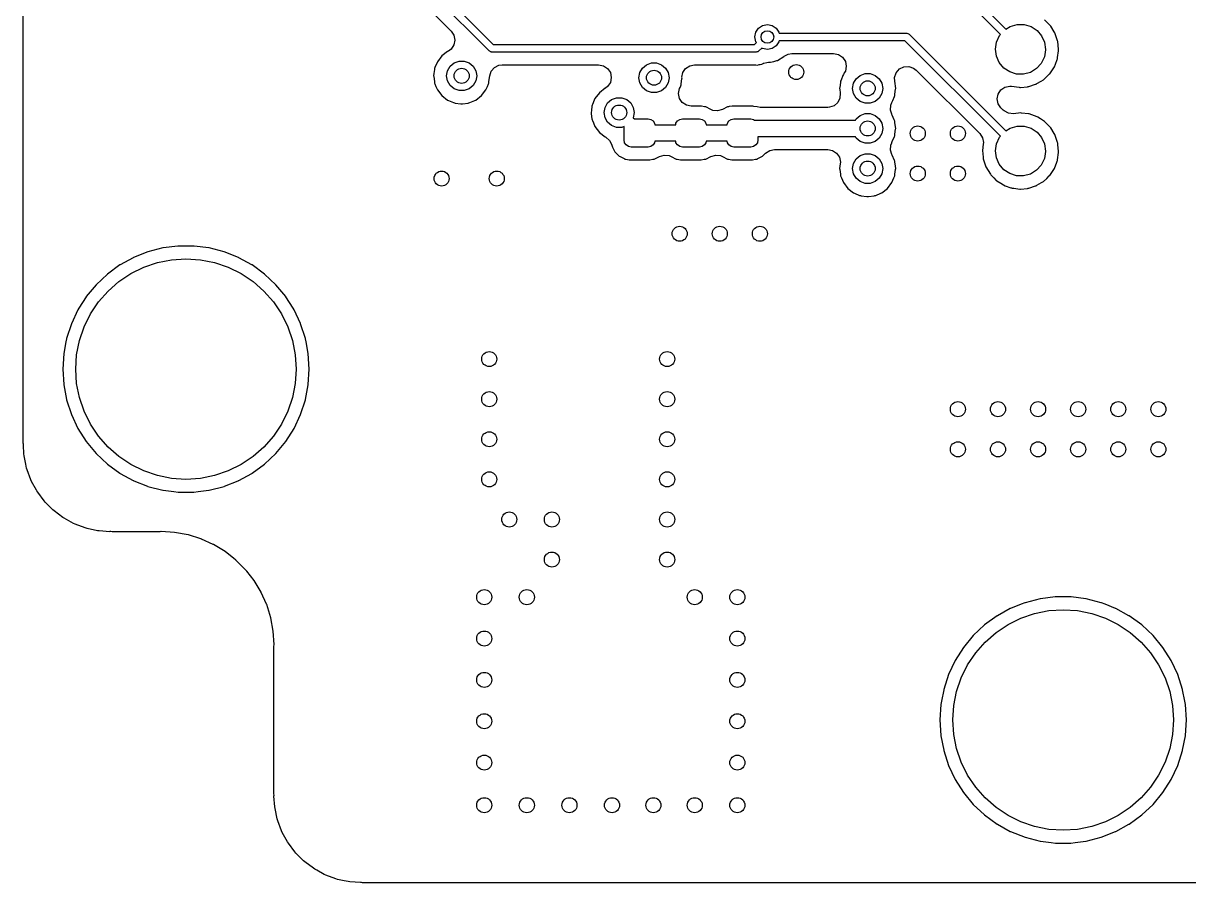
# Model space of a CAD drawing. Extents: x 0.99 to 4.24, y -7.27 to -4.02.
# Drawn here: x 0.994 to 1.91, y -7.273 to -6.599 of the extents above; entities that cross this region are included whole.
import ezdxf

# ---------------------------------------------------------------- set-up
doc = ezdxf.new("R2010")
doc.units = 0
doc.header["$MEASUREMENT"] = 0
doc.layers.add('BLACK', color=7, linetype='CONTINUOUS')

msp = doc.modelspace()

# ---------------------------------------------------------------- linework, layer by layer
at = {"layer": 'BLACK', "linetype": 'CONTINUOUS'}
for p, q in [((0.99427, -6.92717), (0.99427, -6.21457)), ((1.24513, -6.49679), (1.36345, -6.61511)), ((1.23363, -6.50795), (1.33038, -6.6047)), ((1.36008, -6.62023), (1.24, -6.50015)), ((1.76176, -6.60742), (1.74395, -6.58961)), ((1.74732, -6.58449), (1.76603, -6.60321)), ((1.57497, -6.60016), (1.57874, -6.59941)), ((1.57874, -6.59941), (1.58251, -6.60016)), ((1.76952, -6.60101), (1.77489, -6.59947)), ((1.77489, -6.59947), (1.78047, -6.59951)), ((1.78047, -6.59951), (1.78582, -6.60111)), ((1.80099, -6.60041), (1.79629, -6.59568)), ((1.33038, -6.6047), (1.33254, -6.60793)), ((1.33254, -6.60793), (1.33329, -6.61174)), ((1.5689, -6.60925), (1.56965, -6.60549)), ((1.56965, -6.60549), (1.57178, -6.60229)), ((1.57178, -6.60229), (1.57497, -6.60016)), ((1.58251, -6.60016), (1.5857, -6.60229)), ((1.5857, -6.60229), (1.58783, -6.60549)), ((1.58783, -6.60549), (1.58799, -6.60625)), ((1.58799, -6.60625), (1.68799, -6.60625)), ((1.68799, -6.60625), (1.68818, -6.60628)), ((1.68818, -6.60628), (1.68825, -6.60626)), ((1.68825, -6.60626), (1.68837, -6.60632)), ((1.68837, -6.60632), (1.68902, -6.60643)), ((1.68902, -6.60643), (1.68952, -6.60685)), ((1.68952, -6.60685), (1.69011, -6.60713)), ((1.69011, -6.60713), (1.76603, -6.68305)), ((1.75873, -6.61322), (1.76111, -6.60817)), ((1.76111, -6.60817), (1.76176, -6.60742)), ((1.76603, -6.60321), (1.76952, -6.60101)), ((1.78582, -6.60111), (1.7905, -6.60414)), ((1.7905, -6.60414), (1.79414, -6.60837)), ((1.79414, -6.60837), (1.79645, -6.61345)), ((1.80128, -6.60088), (1.80099, -6.60041)), ((1.80398, -6.60519), (1.80128, -6.60088)), ((1.80452, -6.60606), (1.80398, -6.60519)), ((1.80671, -6.61235), (1.80452, -6.60606)), ((1.33254, -6.61555), (1.33038, -6.61878)), ((1.33329, -6.61174), (1.33254, -6.61555)), ((1.36345, -6.61511), (1.56864, -6.61511)), ((1.56864, -6.61511), (1.57008, -6.61367)), ((1.56965, -6.61302), (1.5689, -6.60925)), ((1.57008, -6.61367), (1.56965, -6.61302)), ((1.57432, -6.61791), (1.572, -6.62023)), ((1.57497, -6.61835), (1.57432, -6.61791)), ((1.5857, -6.61621), (1.58251, -6.61835)), ((1.58783, -6.61302), (1.5857, -6.61621)), ((1.58799, -6.61225), (1.58783, -6.61302)), ((1.68675, -6.61225), (1.58799, -6.61225)), ((1.76176, -6.68727), (1.68675, -6.61225)), ((1.75788, -6.61874), (1.75873, -6.61322)), ((1.79645, -6.61345), (1.79724, -6.61898)), ((1.80677, -6.61291), (1.80671, -6.61235)), ((1.80709, -6.61578), (1.80677, -6.61291)), ((1.80677, -6.61291), (1.80677, -6.61291)), ((1.80745, -6.61898), (1.80709, -6.61578)), ((1.32301, -6.62419), (1.31951, -6.62875)), ((1.32757, -6.62069), (1.32301, -6.62419)), ((1.32818, -6.62044), (1.32757, -6.62069)), ((1.32831, -6.62037), (1.32818, -6.62044)), ((1.33038, -6.61878), (1.32831, -6.62037)), ((1.36068, -6.62051), (1.36008, -6.62023)), ((1.36118, -6.62093), (1.36068, -6.62051)), ((1.36182, -6.62104), (1.36118, -6.62093)), ((1.36194, -6.6211), (1.36182, -6.62104)), ((1.36202, -6.62108), (1.36194, -6.6211)), ((1.3622, -6.62111), (1.36202, -6.62108)), ((1.56988, -6.62111), (1.3622, -6.62111)), ((1.5705, -6.62089), (1.56988, -6.62111)), ((1.57115, -6.62083), (1.5705, -6.62089)), ((1.57169, -6.62045), (1.57115, -6.62083)), ((1.57181, -6.62041), (1.57169, -6.62045)), ((1.57185, -6.62034), (1.57181, -6.62041)), ((1.572, -6.62023), (1.57185, -6.62034)), ((1.57874, -6.61909), (1.57497, -6.61835)), ((1.58251, -6.61835), (1.57874, -6.61909)), ((1.58671, -6.62767), (1.59156, -6.62469)), ((1.59156, -6.62469), (1.59179, -6.62444)), ((1.59179, -6.62444), (1.59497, -6.62272)), ((1.59497, -6.62272), (1.59791, -6.62227)), ((1.59791, -6.62227), (1.63074, -6.62227)), ((1.63074, -6.62227), (1.63455, -6.62303)), ((1.63455, -6.62303), (1.63778, -6.62519)), ((1.63778, -6.62519), (1.63994, -6.62842)), ((1.7586, -6.62427), (1.75788, -6.61874)), ((1.76085, -6.62938), (1.7586, -6.62427)), ((1.79631, -6.62496), (1.79388, -6.62998)), ((1.79724, -6.61946), (1.79631, -6.62496)), ((1.79724, -6.61898), (1.79724, -6.61946)), ((1.80495, -6.63054), (1.80631, -6.62693)), ((1.80631, -6.62693), (1.80651, -6.62641)), ((1.80631, -6.62693), (1.80631, -6.62693)), ((1.80651, -6.62641), (1.80667, -6.62531)), ((1.80667, -6.62531), (1.8074, -6.62012)), ((1.8074, -6.62012), (1.80744, -6.61981)), ((1.8074, -6.62012), (1.8074, -6.62012)), ((1.80744, -6.61981), (1.80745, -6.61898)), ((1.31723, -6.63471), (1.3168, -6.63797)), ((1.31731, -6.63406), (1.31723, -6.63471)), ((1.31723, -6.63471), (1.31723, -6.63471)), ((1.31761, -6.63334), (1.31731, -6.63406)), ((1.31926, -6.62936), (1.31761, -6.63334)), ((1.31951, -6.62875), (1.31926, -6.62936)), ((1.32677, -6.63976), (1.32748, -6.63572)), ((1.32748, -6.63572), (1.32953, -6.63217)), ((1.32953, -6.63217), (1.33268, -6.62954)), ((1.33268, -6.62954), (1.33653, -6.62813)), ((1.33653, -6.62813), (1.34063, -6.62813)), ((1.34063, -6.62813), (1.34449, -6.62954)), ((1.34449, -6.62954), (1.34763, -6.63217)), ((1.34763, -6.63217), (1.34968, -6.63572)), ((1.34968, -6.63572), (1.35039, -6.63976)), ((1.3606, -6.63979), (1.36185, -6.63611)), ((1.36185, -6.63611), (1.36441, -6.63319)), ((1.36441, -6.63319), (1.3679, -6.63147)), ((1.3679, -6.63147), (1.37047, -6.63113)), ((1.37047, -6.63113), (1.44617, -6.63113)), ((1.44617, -6.63113), (1.44998, -6.63189)), ((1.44998, -6.63189), (1.45321, -6.63405)), ((1.45321, -6.63405), (1.45537, -6.63728)), ((1.47857, -6.6372), (1.48062, -6.63365)), ((1.48062, -6.63365), (1.48376, -6.63101)), ((1.48376, -6.63101), (1.48761, -6.62961)), ((1.48761, -6.62961), (1.49172, -6.62961)), ((1.49172, -6.62961), (1.49557, -6.63101)), ((1.49557, -6.63101), (1.49871, -6.63365)), ((1.49871, -6.63365), (1.50076, -6.6372)), ((1.51236, -6.63728), (1.51452, -6.63405)), ((1.51452, -6.63405), (1.51775, -6.63189)), ((1.51775, -6.63189), (1.52156, -6.63113)), ((1.52156, -6.63113), (1.56888, -6.63113)), ((1.56888, -6.63113), (1.56975, -6.63117)), ((1.56975, -6.63117), (1.57103, -6.63128)), ((1.57103, -6.63128), (1.57228, -6.63095)), ((1.57228, -6.63095), (1.57313, -6.63076)), ((1.57313, -6.63076), (1.5744, -6.63053)), ((1.5744, -6.63053), (1.57491, -6.63024)), ((1.57491, -6.63024), (1.57547, -6.63009)), ((1.57547, -6.63009), (1.57579, -6.62987)), ((1.57579, -6.62987), (1.57598, -6.6298)), ((1.57598, -6.6298), (1.57603, -6.62995)), ((1.57603, -6.62995), (1.5782, -6.62922)), ((1.5782, -6.62922), (1.57968, -6.62914)), ((1.57968, -6.62914), (1.58051, -6.62915)), ((1.58051, -6.62915), (1.58051, -6.62915)), ((1.58051, -6.62915), (1.58122, -6.62916)), ((1.58122, -6.62916), (1.58385, -6.62845)), ((1.58385, -6.62845), (1.58602, -6.62785)), ((1.58602, -6.62785), (1.58603, -6.62785)), ((1.58603, -6.62785), (1.58671, -6.62767)), ((1.63994, -6.63604), (1.6391, -6.6375)), ((1.63994, -6.62842), (1.6407, -6.63223)), ((1.6407, -6.63223), (1.63994, -6.63604)), ((1.67992, -6.63732), (1.68248, -6.6344)), ((1.68248, -6.6344), (1.68596, -6.63268)), ((1.68596, -6.63268), (1.68984, -6.63243)), ((1.68984, -6.63243), (1.69352, -6.63368)), ((1.69352, -6.63368), (1.69559, -6.63526)), ((1.69559, -6.63526), (1.74546, -6.68513)), ((1.76444, -6.63365), (1.76085, -6.62938)), ((1.76908, -6.63674), (1.76444, -6.63365)), ((1.79013, -6.63412), (1.78538, -6.63704)), ((1.79388, -6.62998), (1.79013, -6.63412)), ((1.80046, -6.63819), (1.80415, -6.63264)), ((1.80415, -6.63264), (1.80495, -6.63054)), ((1.3168, -6.63797), (1.31656, -6.63976)), ((1.31656, -6.63976), (1.31665, -6.64041)), ((1.31665, -6.64041), (1.31716, -6.64432)), ((1.31716, -6.64432), (1.31731, -6.64546)), ((1.31731, -6.64546), (1.31756, -6.64607)), ((1.32748, -6.6438), (1.32677, -6.63976)), ((1.32953, -6.64736), (1.32748, -6.6438)), ((1.34968, -6.6438), (1.34763, -6.64736)), ((1.35039, -6.63976), (1.34968, -6.6438)), ((1.3596, -6.64607), (1.35985, -6.64546)), ((1.35985, -6.64546), (1.36, -6.64432)), ((1.36, -6.64432), (1.3606, -6.63979)), ((1.45537, -6.6449), (1.45321, -6.64813)), ((1.45537, -6.63728), (1.45613, -6.64109)), ((1.45613, -6.64109), (1.45537, -6.6449)), ((1.47785, -6.64124), (1.47857, -6.6372)), ((1.47857, -6.64528), (1.47785, -6.64124)), ((1.48062, -6.64883), (1.47857, -6.64528)), ((1.50076, -6.64528), (1.49871, -6.64883)), ((1.50076, -6.6372), (1.50148, -6.64124)), ((1.50148, -6.64124), (1.50076, -6.64528)), ((1.51105, -6.64607), (1.51158, -6.64201)), ((1.51158, -6.64201), (1.51168, -6.64124)), ((1.51164, -6.64089), (1.51236, -6.63728)), ((1.51168, -6.64124), (1.51164, -6.64089)), ((1.63613, -6.64455), (1.63576, -6.64731)), ((1.63621, -6.64391), (1.63613, -6.64455)), ((1.63613, -6.64455), (1.63613, -6.64455)), ((1.63655, -6.64309), (1.63621, -6.64391)), ((1.63806, -6.63945), (1.63655, -6.64309)), ((1.63841, -6.6386), (1.63806, -6.63945)), ((1.63881, -6.63808), (1.63841, -6.6386)), ((1.63914, -6.63751), (1.63881, -6.63808)), ((1.6391, -6.6375), (1.63914, -6.63751)), ((1.64638, -6.64557), (1.64843, -6.64201)), ((1.64843, -6.64201), (1.65157, -6.63938)), ((1.65157, -6.63938), (1.65543, -6.63797)), ((1.65543, -6.63797), (1.65953, -6.63797)), ((1.65953, -6.63797), (1.66339, -6.63938)), ((1.66339, -6.63938), (1.66653, -6.64201)), ((1.66653, -6.64201), (1.66858, -6.64557)), ((1.67867, -6.641), (1.67992, -6.63732)), ((1.67886, -6.64389), (1.67867, -6.641)), ((1.67875, -6.64391), (1.67886, -6.64389)), ((1.6795, -6.64961), (1.67875, -6.64391)), ((1.77441, -6.63841), (1.76908, -6.63674)), ((1.77999, -6.63851), (1.77441, -6.63841)), ((1.78538, -6.63704), (1.77999, -6.63851)), ((1.79039, -6.64591), (1.79378, -6.64389)), ((1.79378, -6.64389), (1.79563, -6.64279)), ((1.79563, -6.64279), (1.79607, -6.64237)), ((1.79607, -6.64237), (1.80005, -6.63858)), ((1.80005, -6.63858), (1.80046, -6.63819)), ((1.31756, -6.64607), (1.31756, -6.64607)), ((1.31756, -6.64607), (1.3184, -6.64809)), ((1.3184, -6.64809), (1.31951, -6.65077)), ((1.31951, -6.65077), (1.32301, -6.65533)), ((1.33268, -6.64999), (1.32953, -6.64736)), ((1.33653, -6.6514), (1.33268, -6.64999)), ((1.34063, -6.6514), (1.33653, -6.6514)), ((1.34449, -6.64999), (1.34063, -6.6514)), ((1.34763, -6.64736), (1.34449, -6.64999)), ((1.35415, -6.65533), (1.35765, -6.65077)), ((1.35765, -6.65077), (1.35876, -6.64809)), ((1.35876, -6.64809), (1.3596, -6.64607)), ((1.3596, -6.64607), (1.3596, -6.64607)), ((1.44673, -6.65303), (1.44323, -6.65759)), ((1.45129, -6.64953), (1.44673, -6.65303)), ((1.45149, -6.64945), (1.45129, -6.64953)), ((1.45321, -6.64813), (1.45149, -6.64945)), ((1.48376, -6.65147), (1.48062, -6.64883)), ((1.48761, -6.65287), (1.48376, -6.65147)), ((1.49172, -6.65287), (1.48761, -6.65287)), ((1.49557, -6.65147), (1.49172, -6.65287)), ((1.49871, -6.64883), (1.49557, -6.65147)), ((1.50898, -6.65364), (1.50974, -6.64983)), ((1.50974, -6.65745), (1.50898, -6.65364)), ((1.50974, -6.64983), (1.50978, -6.64972)), ((1.50978, -6.64972), (1.5101, -6.64896)), ((1.5101, -6.64896), (1.51068, -6.64754)), ((1.51068, -6.64754), (1.51093, -6.64694)), ((1.51068, -6.64754), (1.51068, -6.64754)), ((1.51093, -6.64694), (1.51105, -6.64607)), ((1.63576, -6.64731), (1.63546, -6.64961)), ((1.63546, -6.64961), (1.63555, -6.65025)), ((1.63555, -6.65025), (1.63595, -6.65332)), ((1.63595, -6.65332), (1.6357, -6.6572)), ((1.64567, -6.64961), (1.64638, -6.64557)), ((1.64638, -6.65365), (1.64567, -6.64961)), ((1.64843, -6.6572), (1.64638, -6.65365)), ((1.66858, -6.65365), (1.66653, -6.6572)), ((1.66858, -6.64557), (1.66929, -6.64961)), ((1.66929, -6.64961), (1.66858, -6.65365)), ((1.67875, -6.65531), (1.67892, -6.65404)), ((1.67892, -6.65404), (1.67941, -6.65025)), ((1.67941, -6.65025), (1.6795, -6.64961)), ((1.75915, -6.65787), (1.7599, -6.65406)), ((1.7599, -6.65406), (1.76206, -6.65082)), ((1.76206, -6.65082), (1.7653, -6.64867)), ((1.7653, -6.64867), (1.76911, -6.64791)), ((1.76911, -6.64791), (1.77042, -6.64799)), ((1.77042, -6.64799), (1.77638, -6.64879)), ((1.77638, -6.64879), (1.77693, -6.64886)), ((1.77693, -6.64886), (1.77749, -6.64881)), ((1.77749, -6.64881), (1.78302, -6.64831)), ((1.77749, -6.64881), (1.77749, -6.64881)), ((1.78302, -6.64831), (1.78357, -6.64826)), ((1.78302, -6.64831), (1.78302, -6.64831)), ((1.78357, -6.64826), (1.7841, -6.64809)), ((1.7841, -6.64809), (1.78938, -6.64637)), ((1.7841, -6.64809), (1.7841, -6.64809)), ((1.78938, -6.64637), (1.78991, -6.6462)), ((1.78938, -6.64637), (1.78938, -6.64637)), ((1.78991, -6.6462), (1.79039, -6.64591)), ((1.79039, -6.64591), (1.79039, -6.64591)), ((1.32301, -6.65533), (1.32757, -6.65883)), ((1.32757, -6.65883), (1.32818, -6.65908)), ((1.32818, -6.65908), (1.33228, -6.66078)), ((1.33228, -6.66078), (1.33228, -6.66078)), ((1.33228, -6.66078), (1.33288, -6.66103)), ((1.33288, -6.66103), (1.33353, -6.66112)), ((1.33353, -6.66112), (1.33353, -6.66112)), ((1.33353, -6.66112), (1.33794, -6.6617)), ((1.33794, -6.6617), (1.33858, -6.66178)), ((1.33858, -6.66178), (1.33923, -6.6617)), ((1.33923, -6.6617), (1.34363, -6.66112)), ((1.34363, -6.66112), (1.34428, -6.66103)), ((1.34363, -6.66112), (1.34363, -6.66112)), ((1.34428, -6.66103), (1.34488, -6.66078)), ((1.34488, -6.66078), (1.34899, -6.65908)), ((1.34488, -6.66078), (1.34488, -6.66078)), ((1.34899, -6.65908), (1.34959, -6.65883)), ((1.34959, -6.65883), (1.35415, -6.65533)), ((1.44095, -6.66355), (1.4405, -6.66696)), ((1.44103, -6.6629), (1.44095, -6.66355)), ((1.44095, -6.66355), (1.44095, -6.66355)), ((1.4413, -6.66226), (1.44103, -6.6629)), ((1.44272, -6.65884), (1.4413, -6.66226)), ((1.44323, -6.65759), (1.44272, -6.65884)), ((1.4512, -6.66456), (1.45326, -6.66101)), ((1.45326, -6.66101), (1.4564, -6.65837)), ((1.4564, -6.65837), (1.46025, -6.65697)), ((1.46025, -6.65697), (1.46435, -6.65697)), ((1.46435, -6.65697), (1.46821, -6.65837)), ((1.46821, -6.65837), (1.47135, -6.66101)), ((1.47135, -6.66101), (1.4734, -6.66456)), ((1.5119, -6.66068), (1.50974, -6.65745)), ((1.51513, -6.66284), (1.5119, -6.66068)), ((1.51894, -6.6636), (1.51513, -6.66284)), ((1.52662, -6.6636), (1.51894, -6.6636)), ((1.527, -6.66366), (1.52662, -6.6636)), ((1.5294, -6.66404), (1.527, -6.66366)), ((1.527, -6.66366), (1.527, -6.66366)), ((1.55114, -6.6636), (1.54873, -6.66398)), ((1.55905, -6.6636), (1.55114, -6.6636)), ((1.56658, -6.6636), (1.55905, -6.6636)), ((1.56697, -6.6636), (1.56658, -6.6636)), ((1.56736, -6.66366), (1.56697, -6.6636)), ((1.56815, -6.66379), (1.56736, -6.66366)), ((1.56736, -6.66366), (1.56736, -6.66366)), ((1.57061, -6.66418), (1.56815, -6.66379)), ((1.63106, -6.66325), (1.62738, -6.6645)), ((1.63398, -6.66069), (1.63106, -6.66325)), ((1.6357, -6.6572), (1.63398, -6.66069)), ((1.65157, -6.65983), (1.64843, -6.6572)), ((1.65543, -6.66124), (1.65157, -6.65983)), ((1.65953, -6.66124), (1.65543, -6.66124)), ((1.66339, -6.65983), (1.65953, -6.66124)), ((1.66653, -6.6572), (1.66339, -6.65983)), ((1.67534, -6.66665), (1.6756, -6.66278)), ((1.6756, -6.66278), (1.67642, -6.66078)), ((1.67642, -6.66078), (1.67655, -6.66062)), ((1.67655, -6.66062), (1.67719, -6.65906)), ((1.67719, -6.65906), (1.6785, -6.65591)), ((1.6785, -6.65591), (1.67875, -6.65531)), ((1.6785, -6.65591), (1.6785, -6.65591)), ((1.7599, -6.66168), (1.75915, -6.65787)), ((1.76206, -6.66491), (1.7599, -6.66168)), ((1.4405, -6.66696), (1.44028, -6.6686)), ((1.44028, -6.6686), (1.44043, -6.66972)), ((1.44043, -6.66972), (1.44094, -6.67355)), ((1.45049, -6.6686), (1.4512, -6.66456)), ((1.4512, -6.67264), (1.45049, -6.6686)), ((1.45326, -6.67619), (1.4512, -6.67264)), ((1.4734, -6.66456), (1.47411, -6.6686)), ((1.47411, -6.6686), (1.4734, -6.67263)), ((1.4734, -6.67263), (1.47439, -6.67362)), ((1.53025, -6.66418), (1.5294, -6.66404)), ((1.53436, -6.66627), (1.53025, -6.66418)), ((1.5358, -6.66687), (1.53436, -6.66627)), ((1.53966, -6.66732), (1.5358, -6.66687)), ((1.5434, -6.66627), (1.53966, -6.66732)), ((1.5475, -6.66418), (1.5434, -6.66627)), ((1.54828, -6.66406), (1.5475, -6.66418)), ((1.54873, -6.66398), (1.54828, -6.66406)), ((1.54828, -6.66406), (1.54828, -6.66406)), ((1.57066, -6.66421), (1.57061, -6.66418)), ((1.57303, -6.66458), (1.57066, -6.66421)), ((1.62607, -6.66458), (1.57303, -6.66458)), ((1.62738, -6.6645), (1.62607, -6.66458)), ((1.64843, -6.67351), (1.65157, -6.67087)), ((1.65157, -6.67087), (1.65543, -6.66947)), ((1.65543, -6.66947), (1.65953, -6.66947)), ((1.65953, -6.66947), (1.66339, -6.67087)), ((1.66339, -6.67087), (1.66653, -6.67351)), ((1.67648, -6.67), (1.67534, -6.66665)), ((1.67655, -6.67009), (1.67648, -6.67)), ((1.6768, -6.6707), (1.67655, -6.67009)), ((1.67829, -6.6743), (1.6768, -6.6707)), ((1.6768, -6.6707), (1.6768, -6.6707)), ((1.76383, -6.66668), (1.76206, -6.66491)), ((1.76461, -6.66738), (1.76383, -6.66668)), ((1.76805, -6.66919), (1.76461, -6.66738)), ((1.77192, -6.66954), (1.76805, -6.66919)), ((1.77777, -6.66893), (1.77192, -6.66954)), ((1.77832, -6.66899), (1.77777, -6.66893)), ((1.78383, -6.66965), (1.77832, -6.66899)), ((1.77832, -6.66899), (1.77832, -6.66899)), ((1.78439, -6.66972), (1.78383, -6.66965)), ((1.78383, -6.66965), (1.78383, -6.66965)), ((1.79066, -6.67195), (1.78439, -6.66972)), ((1.79113, -6.67225), (1.79066, -6.67195)), ((1.79319, -6.67355), (1.79113, -6.67225)), ((1.79113, -6.67225), (1.79113, -6.67225)), ((1.44094, -6.67355), (1.44103, -6.6743)), ((1.44103, -6.6743), (1.44128, -6.6749)), ((1.44128, -6.6749), (1.44128, -6.6749)), ((1.44128, -6.6749), (1.44204, -6.67673)), ((1.44204, -6.67673), (1.44323, -6.67961)), ((1.44323, -6.67961), (1.44673, -6.68417)), ((1.4564, -6.67883), (1.45326, -6.67619)), ((1.46025, -6.68023), (1.4564, -6.67883)), ((1.46435, -6.68023), (1.46025, -6.68023)), ((1.46614, -6.67958), (1.46435, -6.68023)), ((1.46614, -6.69016), (1.46614, -6.67958)), ((1.47439, -6.67362), (1.48504, -6.67362)), ((1.48504, -6.67362), (1.48715, -6.67404)), ((1.48715, -6.67404), (1.48894, -6.67524)), ((1.48894, -6.67524), (1.49013, -6.67702)), ((1.49013, -6.67702), (1.49035, -6.67815)), ((1.49035, -6.67815), (1.50669, -6.67815)), ((1.50669, -6.67815), (1.50692, -6.67702)), ((1.50692, -6.67702), (1.50811, -6.67524)), ((1.50811, -6.67524), (1.5099, -6.67404)), ((1.5099, -6.67404), (1.51201, -6.67362)), ((1.51201, -6.67362), (1.52539, -6.67362)), ((1.52539, -6.67362), (1.5275, -6.67404)), ((1.5275, -6.67404), (1.52929, -6.67524)), ((1.52929, -6.67524), (1.53049, -6.67702)), ((1.53049, -6.67702), (1.53071, -6.67815)), ((1.53071, -6.67815), (1.54705, -6.67815)), ((1.54705, -6.67815), (1.54727, -6.67702)), ((1.54727, -6.67702), (1.54846, -6.67524)), ((1.54846, -6.67524), (1.55025, -6.67404)), ((1.55025, -6.67404), (1.55236, -6.67362)), ((1.55236, -6.67362), (1.56575, -6.67362)), ((1.56575, -6.67362), (1.56786, -6.67404)), ((1.56786, -6.67404), (1.5687, -6.6746)), ((1.5687, -6.6746), (1.6478, -6.6746)), ((1.6478, -6.6746), (1.64843, -6.67351)), ((1.66653, -6.67351), (1.66858, -6.67706)), ((1.66858, -6.67706), (1.66929, -6.6811)), ((1.66929, -6.6811), (1.66858, -6.68514)), ((1.67875, -6.6754), (1.67829, -6.6743)), ((1.67883, -6.67605), (1.67875, -6.6754)), ((1.67892, -6.67673), (1.67883, -6.67605)), ((1.67883, -6.67605), (1.67883, -6.67605)), ((1.6795, -6.6811), (1.67892, -6.67673)), ((1.67893, -6.68546), (1.67941, -6.68175)), ((1.67941, -6.68175), (1.6795, -6.6811)), ((1.76603, -6.68305), (1.76952, -6.68085)), ((1.76952, -6.68085), (1.77489, -6.67932)), ((1.77489, -6.67932), (1.78047, -6.67935)), ((1.78047, -6.67935), (1.78582, -6.68095)), ((1.78582, -6.68095), (1.7905, -6.68398)), ((1.79629, -6.67552), (1.79319, -6.67355)), ((1.80099, -6.68025), (1.79629, -6.67552)), ((1.80128, -6.68072), (1.80099, -6.68025)), ((1.80399, -6.68506), (1.80128, -6.68072)), ((1.44673, -6.68417), (1.45129, -6.68767)), ((1.45129, -6.68767), (1.45185, -6.6879)), ((1.45185, -6.6879), (1.45475, -6.69045)), ((1.45475, -6.69045), (1.45627, -6.69352)), ((1.46656, -6.69227), (1.46614, -6.69016)), ((1.49035, -6.69115), (1.49013, -6.69227)), ((1.50669, -6.69115), (1.49035, -6.69115)), ((1.50692, -6.69227), (1.50669, -6.69115)), ((1.53071, -6.69115), (1.53049, -6.69227)), ((1.54705, -6.69115), (1.53071, -6.69115)), ((1.54727, -6.69227), (1.54705, -6.69115)), ((1.57126, -6.69016), (1.57084, -6.69227)), ((1.6478, -6.6876), (1.57126, -6.6876)), ((1.57126, -6.6876), (1.57126, -6.69016)), ((1.64843, -6.68869), (1.6478, -6.6876)), ((1.65157, -6.69133), (1.64843, -6.68869)), ((1.66653, -6.68869), (1.66339, -6.69133)), ((1.66858, -6.68514), (1.66653, -6.68869)), ((1.67685, -6.69138), (1.6785, -6.6874)), ((1.6785, -6.6874), (1.67875, -6.6868)), ((1.6785, -6.6874), (1.6785, -6.6874)), ((1.67875, -6.6868), (1.67893, -6.68546)), ((1.74546, -6.68513), (1.74762, -6.68836)), ((1.74762, -6.68836), (1.74838, -6.69217)), ((1.75873, -6.69306), (1.76111, -6.68801)), ((1.76111, -6.68801), (1.76176, -6.68727)), ((1.7905, -6.68398), (1.79414, -6.68821)), ((1.79414, -6.68821), (1.79645, -6.69329)), ((1.80452, -6.6859), (1.80399, -6.68506)), ((1.80671, -6.6922), (1.80452, -6.6859)), ((1.45627, -6.69352), (1.45633, -6.6935)), ((1.45633, -6.6935), (1.45658, -6.69424)), ((1.45658, -6.69424), (1.4567, -6.69502)), ((1.4567, -6.69502), (1.45705, -6.69572)), ((1.45705, -6.69572), (1.45705, -6.69572)), ((1.45705, -6.69572), (1.45837, -6.6983)), ((1.45837, -6.6983), (1.45893, -6.6994)), ((1.45893, -6.6994), (1.46241, -6.70288)), ((1.46776, -6.69405), (1.46656, -6.69227)), ((1.46954, -6.69525), (1.46776, -6.69405)), ((1.47165, -6.69567), (1.46954, -6.69525)), ((1.48504, -6.69567), (1.47165, -6.69567)), ((1.48715, -6.69525), (1.48504, -6.69567)), ((1.48894, -6.69405), (1.48715, -6.69525)), ((1.49013, -6.69227), (1.48894, -6.69405)), ((1.50811, -6.69405), (1.50692, -6.69227)), ((1.5099, -6.69525), (1.50811, -6.69405)), ((1.51201, -6.69567), (1.5099, -6.69525)), ((1.52539, -6.69567), (1.51201, -6.69567)), ((1.5275, -6.69525), (1.52539, -6.69567)), ((1.52929, -6.69405), (1.5275, -6.69525)), ((1.53049, -6.69227), (1.52929, -6.69405)), ((1.54846, -6.69405), (1.54727, -6.69227)), ((1.55025, -6.69525), (1.54846, -6.69405)), ((1.55236, -6.69567), (1.55025, -6.69525)), ((1.56575, -6.69567), (1.55236, -6.69567)), ((1.56786, -6.69525), (1.56575, -6.69567)), ((1.56965, -6.69405), (1.56786, -6.69525)), ((1.57084, -6.69227), (1.56965, -6.69405)), ((1.57733, -6.70054), (1.58056, -6.69838)), ((1.58056, -6.69838), (1.58437, -6.69762)), ((1.58437, -6.69762), (1.62607, -6.69762)), ((1.62607, -6.69762), (1.62989, -6.69838)), ((1.62989, -6.69838), (1.63312, -6.70054)), ((1.65543, -6.69273), (1.65157, -6.69133)), ((1.65953, -6.69273), (1.65543, -6.69273)), ((1.66339, -6.69133), (1.65953, -6.69273)), ((1.67534, -6.69815), (1.6756, -6.69427)), ((1.67648, -6.70149), (1.67534, -6.69815)), ((1.6756, -6.69427), (1.67642, -6.69228)), ((1.67642, -6.69228), (1.67655, -6.69211)), ((1.67655, -6.69211), (1.67685, -6.69138)), ((1.7483, -6.69342), (1.74767, -6.6984)), ((1.74767, -6.6984), (1.74792, -6.70098)), ((1.74838, -6.69217), (1.7483, -6.69342)), ((1.75788, -6.69858), (1.75873, -6.69306)), ((1.7586, -6.70411), (1.75788, -6.69858)), ((1.79724, -6.6993), (1.79631, -6.7048)), ((1.79645, -6.69329), (1.79724, -6.69882)), ((1.79724, -6.69882), (1.79724, -6.6993)), ((1.80659, -6.70569), (1.8074, -6.69996)), ((1.80677, -6.69275), (1.80671, -6.6922)), ((1.80692, -6.69407), (1.80677, -6.69275)), ((1.80677, -6.69275), (1.80677, -6.69275)), ((1.80745, -6.69882), (1.80692, -6.69407)), ((1.8074, -6.69996), (1.80744, -6.69965)), ((1.8074, -6.69996), (1.8074, -6.69996)), ((1.80744, -6.69965), (1.80745, -6.69882)), ((1.46241, -6.70288), (1.46311, -6.70324)), ((1.46311, -6.70324), (1.4661, -6.70476)), ((1.4661, -6.70476), (1.4661, -6.70476)), ((1.4661, -6.70476), (1.46679, -6.70511)), ((1.46679, -6.70511), (1.46757, -6.70524)), ((1.46757, -6.70524), (1.47004, -6.70563)), ((1.47004, -6.70563), (1.47004, -6.70563)), ((1.47004, -6.70563), (1.47043, -6.70569)), ((1.47043, -6.70569), (1.47082, -6.70569)), ((1.47082, -6.70569), (1.47835, -6.70569)), ((1.47835, -6.70569), (1.48626, -6.70569)), ((1.48626, -6.70569), (1.48868, -6.70531)), ((1.48868, -6.70531), (1.48912, -6.70524)), ((1.48912, -6.70524), (1.4899, -6.70511)), ((1.48912, -6.70524), (1.48912, -6.70524)), ((1.4899, -6.70511), (1.494, -6.70302)), ((1.494, -6.70302), (1.49774, -6.70197)), ((1.49774, -6.70197), (1.5016, -6.70242)), ((1.5016, -6.70242), (1.50305, -6.70302)), ((1.50305, -6.70302), (1.50715, -6.70511)), ((1.50715, -6.70511), (1.50792, -6.70524)), ((1.50792, -6.70524), (1.5104, -6.70563)), ((1.5104, -6.70563), (1.5104, -6.70563)), ((1.5104, -6.70563), (1.51079, -6.70569)), ((1.51079, -6.70569), (1.51118, -6.70569)), ((1.51118, -6.70569), (1.5187, -6.70569)), ((1.5187, -6.70569), (1.52662, -6.70569)), ((1.52662, -6.70569), (1.52903, -6.70531)), ((1.52903, -6.70531), (1.52948, -6.70524)), ((1.52948, -6.70524), (1.53025, -6.70511)), ((1.52948, -6.70524), (1.52948, -6.70524)), ((1.53025, -6.70511), (1.53436, -6.70302)), ((1.53436, -6.70302), (1.5381, -6.70197)), ((1.5381, -6.70197), (1.54196, -6.70242)), ((1.54196, -6.70242), (1.5434, -6.70302)), ((1.5434, -6.70302), (1.5475, -6.70511)), ((1.5475, -6.70511), (1.54828, -6.70524)), ((1.54828, -6.70524), (1.55075, -6.70563)), ((1.55075, -6.70563), (1.55075, -6.70563)), ((1.55075, -6.70563), (1.55114, -6.70569)), ((1.55114, -6.70569), (1.55153, -6.70569)), ((1.55153, -6.70569), (1.55906, -6.70569)), ((1.55906, -6.70569), (1.56697, -6.70569)), ((1.56697, -6.70569), (1.56938, -6.70531)), ((1.56938, -6.70531), (1.56983, -6.70524)), ((1.56983, -6.70524), (1.57061, -6.70511)), ((1.56983, -6.70524), (1.56983, -6.70524)), ((1.57061, -6.70511), (1.57131, -6.70476)), ((1.57131, -6.70476), (1.57429, -6.70324)), ((1.57131, -6.70476), (1.57131, -6.70476)), ((1.57429, -6.70324), (1.57499, -6.70288)), ((1.57499, -6.70288), (1.57733, -6.70054)), ((1.63312, -6.70054), (1.63528, -6.70377)), ((1.63528, -6.70377), (1.63604, -6.70758)), ((1.63595, -6.70888), (1.63546, -6.7126)), ((1.63604, -6.70758), (1.63595, -6.70888)), ((1.64567, -6.7126), (1.64638, -6.70856)), ((1.64638, -6.70856), (1.64843, -6.70501)), ((1.64843, -6.70501), (1.65157, -6.70237)), ((1.65157, -6.70237), (1.65543, -6.70097)), ((1.65543, -6.70097), (1.65953, -6.70097)), ((1.65953, -6.70097), (1.66339, -6.70237)), ((1.66339, -6.70237), (1.66653, -6.70501)), ((1.66653, -6.70501), (1.66858, -6.70856)), ((1.66858, -6.70856), (1.66929, -6.7126)), ((1.67655, -6.70159), (1.67648, -6.70149)), ((1.6768, -6.70219), (1.67655, -6.70159)), ((1.67849, -6.70628), (1.6768, -6.70219)), ((1.6768, -6.70219), (1.6768, -6.70219)), ((1.67875, -6.7069), (1.67849, -6.70628)), ((1.67883, -6.70755), (1.67875, -6.7069)), ((1.67901, -6.70886), (1.67883, -6.70755)), ((1.67883, -6.70755), (1.67883, -6.70755)), ((1.6795, -6.7126), (1.67901, -6.70886)), ((1.74792, -6.70098), (1.74818, -6.70363)), ((1.74818, -6.70363), (1.74832, -6.70503)), ((1.74832, -6.70503), (1.75042, -6.71136)), ((1.76085, -6.70922), (1.7586, -6.70411)), ((1.76444, -6.71349), (1.76085, -6.70922)), ((1.79631, -6.7048), (1.79388, -6.70983)), ((1.80415, -6.71248), (1.80601, -6.70758)), ((1.80601, -6.70758), (1.80631, -6.70677)), ((1.80631, -6.70677), (1.80651, -6.70625)), ((1.80631, -6.70677), (1.80631, -6.70677)), ((1.80651, -6.70625), (1.80659, -6.70569)), ((1.63546, -6.7126), (1.63555, -6.71325)), ((1.63555, -6.71325), (1.63605, -6.71706)), ((1.63605, -6.71706), (1.63621, -6.7183)), ((1.63621, -6.7183), (1.63646, -6.7189)), ((1.64638, -6.71664), (1.64567, -6.7126)), ((1.64843, -6.72019), (1.64638, -6.71664)), ((1.66858, -6.71664), (1.66653, -6.72019)), ((1.66929, -6.7126), (1.66858, -6.71664)), ((1.6785, -6.7189), (1.67875, -6.7183)), ((1.67875, -6.7183), (1.67891, -6.71706)), ((1.67891, -6.71706), (1.67941, -6.71325)), ((1.67941, -6.71325), (1.6795, -6.7126)), ((1.75042, -6.71136), (1.75388, -6.71706)), ((1.75388, -6.71706), (1.75426, -6.71746)), ((1.75426, -6.71746), (1.7566, -6.71988)), ((1.76908, -6.71659), (1.76444, -6.71349)), ((1.77441, -6.71825), (1.76908, -6.71659)), ((1.77999, -6.71835), (1.77441, -6.71825)), ((1.78538, -6.71688), (1.77999, -6.71835)), ((1.79013, -6.71396), (1.78538, -6.71688)), ((1.79388, -6.70983), (1.79013, -6.71396)), ((1.7981, -6.72028), (1.80005, -6.71842)), ((1.80005, -6.71842), (1.80046, -6.71803)), ((1.80046, -6.71803), (1.80415, -6.71248)), ((1.63646, -6.7189), (1.63646, -6.7189)), ((1.63646, -6.7189), (1.63687, -6.71988)), ((1.63687, -6.71988), (1.63841, -6.72361)), ((1.63841, -6.72361), (1.64191, -6.72817)), ((1.65157, -6.72283), (1.64843, -6.72019)), ((1.65543, -6.72423), (1.65157, -6.72283)), ((1.65953, -6.72423), (1.65543, -6.72423)), ((1.66339, -6.72283), (1.65953, -6.72423)), ((1.66653, -6.72019), (1.66339, -6.72283)), ((1.67305, -6.72817), (1.67655, -6.72361)), ((1.67655, -6.72361), (1.67809, -6.71988)), ((1.67809, -6.71988), (1.6785, -6.7189)), ((1.6785, -6.7189), (1.6785, -6.7189)), ((1.7566, -6.71988), (1.7585, -6.72185)), ((1.7585, -6.72185), (1.75897, -6.72216)), ((1.75897, -6.72216), (1.75897, -6.72216)), ((1.75897, -6.72216), (1.76198, -6.72413)), ((1.76198, -6.72413), (1.76408, -6.7255)), ((1.76408, -6.7255), (1.76554, -6.72604)), ((1.76554, -6.72604), (1.76981, -6.72763)), ((1.76981, -6.72763), (1.76981, -6.72763)), ((1.76981, -6.72763), (1.77033, -6.72782)), ((1.77033, -6.72782), (1.77088, -6.7279)), ((1.7841, -6.72793), (1.78938, -6.72621)), ((1.78938, -6.72621), (1.78991, -6.72604)), ((1.78938, -6.72621), (1.78938, -6.72621)), ((1.78991, -6.72604), (1.79039, -6.72576)), ((1.79039, -6.72576), (1.79399, -6.72361)), ((1.79039, -6.72576), (1.79039, -6.72576)), ((1.79399, -6.72361), (1.79563, -6.72263)), ((1.79563, -6.72263), (1.7981, -6.72028)), ((1.64191, -6.72817), (1.64647, -6.73167)), ((1.64647, -6.73167), (1.64707, -6.73192)), ((1.64707, -6.73192), (1.65118, -6.73362)), ((1.65118, -6.73362), (1.65118, -6.73362)), ((1.65118, -6.73362), (1.65178, -6.73387)), ((1.65178, -6.73387), (1.65243, -6.73395)), ((1.65243, -6.73395), (1.65243, -6.73395)), ((1.65243, -6.73395), (1.65683, -6.73453)), ((1.65683, -6.73453), (1.65748, -6.73462)), ((1.65748, -6.73462), (1.65813, -6.73453)), ((1.65813, -6.73453), (1.66253, -6.73395)), ((1.66253, -6.73395), (1.66318, -6.73387)), ((1.66253, -6.73395), (1.66253, -6.73395)), ((1.66318, -6.73387), (1.66378, -6.73362)), ((1.66378, -6.73362), (1.66789, -6.73192)), ((1.66378, -6.73362), (1.66378, -6.73362)), ((1.66789, -6.73192), (1.66849, -6.73167)), ((1.66849, -6.73167), (1.67305, -6.72817)), ((1.77088, -6.7279), (1.77088, -6.7279)), ((1.77088, -6.7279), (1.77238, -6.7281)), ((1.77238, -6.7281), (1.77693, -6.7287)), ((1.77693, -6.7287), (1.77749, -6.72865)), ((1.77749, -6.72865), (1.78302, -6.72815)), ((1.77749, -6.72865), (1.77749, -6.72865)), ((1.78302, -6.72815), (1.78357, -6.7281)), ((1.78302, -6.72815), (1.78302, -6.72815)), ((1.78357, -6.7281), (1.7841, -6.72793)), ((1.7841, -6.72793), (1.7841, -6.72793)), ((1.11566, -6.77348), (1.10421, -6.77493)), ((1.11597, -6.77344), (1.11566, -6.77348)), ((1.12813, -6.77344), (1.11597, -6.77344)), ((1.12844, -6.77348), (1.12813, -6.77344)), ((1.13988, -6.77493), (1.12844, -6.77348)), ((1.08055, -6.78262), (1.07044, -6.78818)), ((1.08082, -6.78247), (1.08055, -6.78262)), ((1.08055, -6.78262), (1.08055, -6.78262)), ((1.09213, -6.77799), (1.08082, -6.78247)), ((1.1039, -6.77497), (1.09213, -6.77799)), ((1.10421, -6.77493), (1.1039, -6.77497)), ((1.10421, -6.77493), (1.10421, -6.77493)), ((1.14019, -6.77497), (1.13988, -6.77493)), ((1.13988, -6.77493), (1.13988, -6.77493)), ((1.15197, -6.77799), (1.14019, -6.77497)), ((1.16327, -6.78247), (1.15197, -6.77799)), ((1.16355, -6.78262), (1.16327, -6.78247)), ((1.17365, -6.78818), (1.16355, -6.78262)), ((1.16355, -6.78262), (1.16355, -6.78262)), ((1.07017, -6.78833), (1.06033, -6.79547)), ((1.07044, -6.78818), (1.07017, -6.78833)), ((1.07874, -6.79507), (1.0889, -6.79006)), ((1.0889, -6.79006), (1.09963, -6.78642)), ((1.09963, -6.78642), (1.11074, -6.78421)), ((1.11074, -6.78421), (1.12205, -6.78346)), ((1.12205, -6.78346), (1.13335, -6.78421)), ((1.13335, -6.78421), (1.14446, -6.78642)), ((1.14446, -6.78642), (1.15519, -6.79006)), ((1.15519, -6.79006), (1.16535, -6.79507)), ((1.17393, -6.78833), (1.17365, -6.78818)), ((1.18377, -6.79547), (1.17393, -6.78833)), ((1.06033, -6.79547), (1.05146, -6.8038)), ((1.06932, -6.80136), (1.07874, -6.79507)), ((1.16535, -6.79507), (1.17477, -6.80136)), ((1.19263, -6.8038), (1.18377, -6.79547)), ((1.05146, -6.8038), (1.04371, -6.81317)), ((1.05333, -6.81735), (1.0608, -6.80883)), ((1.0608, -6.80883), (1.06932, -6.80136)), ((1.17477, -6.80136), (1.18329, -6.80883)), ((1.18329, -6.80883), (1.19076, -6.81735)), ((1.20038, -6.81317), (1.19263, -6.8038)), ((1.04355, -6.81343), (1.0379, -6.82232)), ((1.04371, -6.81317), (1.04355, -6.81343)), ((1.04704, -6.82677), (1.05333, -6.81735)), ((1.19076, -6.81735), (1.19706, -6.82677)), ((1.20055, -6.81343), (1.20038, -6.81317)), ((1.20619, -6.82232), (1.20055, -6.81343)), ((1.0372, -6.82343), (1.03202, -6.83444)), ((1.0379, -6.82232), (1.0372, -6.82343)), ((1.04203, -6.83693), (1.04704, -6.82677)), ((1.19706, -6.82677), (1.20207, -6.83693)), ((1.2069, -6.82343), (1.20619, -6.82232)), ((1.21198, -6.83423), (1.2069, -6.82343)), ((1.03202, -6.83444), (1.02826, -6.846)), ((1.03838, -6.84766), (1.04203, -6.83693)), ((1.20207, -6.83693), (1.20571, -6.84766)), ((1.21207, -6.83444), (1.21198, -6.83423)), ((1.21583, -6.846), (1.21207, -6.83444)), ((1.02821, -6.84631), (1.02775, -6.8487)), ((1.02826, -6.846), (1.02821, -6.84631)), ((1.02821, -6.84631), (1.02821, -6.84631)), ((1.21589, -6.84631), (1.21583, -6.846)), ((1.21635, -6.8487), (1.21589, -6.84631)), ((1.21589, -6.84631), (1.21589, -6.84631)), ((1.02775, -6.8487), (1.02599, -6.85794)), ((1.03617, -6.85877), (1.03838, -6.84766)), ((1.20571, -6.84766), (1.20792, -6.85877)), ((1.21811, -6.85794), (1.21635, -6.8487)), ((1.02599, -6.85794), (1.02522, -6.87008)), ((1.03543, -6.87008), (1.03617, -6.85877)), ((1.20792, -6.85877), (1.20866, -6.87008)), ((1.21887, -6.87008), (1.21811, -6.85794)), ((1.02522, -6.87008), (1.02599, -6.88221)), ((1.03617, -6.88138), (1.03543, -6.87008)), ((1.20866, -6.87008), (1.20792, -6.88138)), ((1.21811, -6.88221), (1.21887, -6.87008)), ((1.02599, -6.88221), (1.02604, -6.88252)), ((1.02604, -6.88252), (1.02821, -6.89385)), ((1.03838, -6.8925), (1.03617, -6.88138)), ((1.20792, -6.88138), (1.20571, -6.8925)), ((1.21589, -6.89385), (1.21805, -6.88252)), ((1.21805, -6.88252), (1.21811, -6.88221)), ((1.04203, -6.90322), (1.03838, -6.8925)), ((1.20571, -6.8925), (1.20207, -6.90322)), ((1.02821, -6.89385), (1.02821, -6.89385)), ((1.02821, -6.89385), (1.02826, -6.89416)), ((1.02826, -6.89416), (1.03202, -6.90572)), ((1.21207, -6.90572), (1.21583, -6.89416)), ((1.21583, -6.89416), (1.21589, -6.89385)), ((1.21589, -6.89385), (1.21589, -6.89385)), ((1.03202, -6.90572), (1.0372, -6.91672)), ((1.04704, -6.91339), (1.04203, -6.90322)), ((1.20207, -6.90322), (1.19706, -6.91339)), ((1.2069, -6.91672), (1.21207, -6.90572)), ((1.0372, -6.91672), (1.04371, -6.92699)), ((1.05333, -6.92281), (1.04704, -6.91339)), ((1.19706, -6.91339), (1.19076, -6.92281)), ((1.20038, -6.92699), (1.2069, -6.91672)), ((0.99428, -6.92722), (0.99427, -6.92717)), ((0.99428, -6.92817), (0.99428, -6.92722)), ((0.99447, -6.92913), (0.99428, -6.92817)), ((0.99432, -6.92986), (0.99447, -6.92913)), ((1.04371, -6.92699), (1.05146, -6.93636)), ((1.0608, -6.93132), (1.05333, -6.92281)), ((1.19076, -6.92281), (1.18329, -6.93132)), ((1.19263, -6.93636), (1.20038, -6.92699)), ((0.9948, -6.93657), (0.99432, -6.92986)), ((0.99492, -6.9382), (0.9948, -6.93657)), ((0.99512, -6.93961), (0.99492, -6.9382)), ((1.05146, -6.93636), (1.06033, -6.94468)), ((1.06932, -6.93879), (1.0608, -6.93132)), ((1.18329, -6.93132), (1.17477, -6.93879)), ((1.18377, -6.94468), (1.19263, -6.93636)), ((0.99623, -6.94468), (0.99512, -6.93961)), ((0.9969, -6.9478), (0.99623, -6.94468)), ((1.06033, -6.94468), (1.07017, -6.95183)), ((1.07874, -6.94509), (1.06932, -6.93879)), ((1.0889, -6.9501), (1.07874, -6.94509)), ((1.16535, -6.94509), (1.15519, -6.9501)), ((1.17477, -6.93879), (1.16535, -6.94509)), ((1.17393, -6.95183), (1.18377, -6.94468)), ((0.9973, -6.94916), (0.9969, -6.9478)), ((1.00023, -6.95701), (0.9973, -6.94916)), ((1.07017, -6.95183), (1.07044, -6.95198)), ((1.07044, -6.95198), (1.08055, -6.95754)), ((1.09963, -6.95374), (1.0889, -6.9501)), ((1.11074, -6.95595), (1.09963, -6.95374)), ((1.12205, -6.95669), (1.11074, -6.95595)), ((1.13335, -6.95595), (1.12205, -6.95669)), ((1.14446, -6.95374), (1.13335, -6.95595)), ((1.15519, -6.9501), (1.14446, -6.95374)), ((1.16355, -6.95754), (1.17365, -6.95198)), ((1.17365, -6.95198), (1.17393, -6.95183)), ((1.00082, -6.95831), (1.00023, -6.95701)), ((1.0046, -6.96523), (1.00082, -6.95831)), ((1.00484, -6.96566), (1.0046, -6.96523)), ((1.00561, -6.96686), (1.00484, -6.96566)), ((1.08055, -6.95754), (1.08055, -6.95754)), ((1.08055, -6.95754), (1.08082, -6.95769)), ((1.08082, -6.95769), (1.08111, -6.9578)), ((1.08111, -6.9578), (1.08111, -6.9578)), ((1.08111, -6.9578), (1.09184, -6.96205)), ((1.09184, -6.96205), (1.09213, -6.96216)), ((1.09213, -6.96216), (1.1039, -6.96519)), ((1.1039, -6.96519), (1.10421, -6.96523)), ((1.10421, -6.96523), (1.10421, -6.96523)), ((1.10421, -6.96523), (1.1126, -6.96629)), ((1.1315, -6.96629), (1.13988, -6.96523)), ((1.13988, -6.96523), (1.14019, -6.96519)), ((1.13988, -6.96523), (1.13988, -6.96523)), ((1.14019, -6.96519), (1.15197, -6.96216)), ((1.15197, -6.96216), (1.15226, -6.96205)), ((1.15226, -6.96205), (1.16298, -6.9578)), ((1.16298, -6.9578), (1.16327, -6.95769)), ((1.16298, -6.9578), (1.16298, -6.9578)), ((1.16327, -6.95769), (1.16355, -6.95754)), ((1.16355, -6.95754), (1.16355, -6.95754)), ((1.01063, -6.97357), (1.00561, -6.96686)), ((1.01156, -6.97464), (1.01063, -6.97357)), ((1.01749, -6.98057), (1.01156, -6.97464)), ((1.1126, -6.96629), (1.11597, -6.96671)), ((1.11597, -6.96671), (1.12813, -6.96671)), ((1.12813, -6.96671), (1.1315, -6.96629)), ((1.01856, -6.9815), (1.01749, -6.98057)), ((1.02527, -6.98652), (1.01856, -6.9815)), ((1.02646, -6.98729), (1.02527, -6.98652)), ((1.03382, -6.9913), (1.02646, -6.98729)), ((1.03511, -6.99189), (1.03382, -6.9913)), ((1.04296, -6.99482), (1.03511, -6.99189)), ((1.04433, -6.99522), (1.04296, -6.99482)), ((1.05252, -6.997), (1.04433, -6.99522)), ((1.05392, -6.99721), (1.05252, -6.997)), ((1.06227, -6.9978), (1.05392, -6.99721)), ((1.0625, -6.99776), (1.06227, -6.99771)), ((1.06227, -6.99771), (1.06227, -6.9978)), ((1.06299, -6.99766), (1.0625, -6.99776)), ((1.06395, -6.99785), (1.06299, -6.99766)), ((1.06491, -6.99785), (1.06395, -6.99785)), ((1.06496, -6.99785), (1.06491, -6.99785)), ((1.08268, -6.99785), (1.06496, -6.99785)), ((1.10039, -6.99785), (1.08268, -6.99785)), ((1.10044, -6.99785), (1.10039, -6.99785)), ((1.1014, -6.99785), (1.10044, -6.99785)), ((1.10236, -6.99766), (1.1014, -6.99785)), ((1.10261, -6.99771), (1.10236, -6.99766)), ((1.11308, -6.99834), (1.10261, -6.99771)), ((1.12364, -7.00028), (1.11308, -6.99834)), ((1.12393, -7.00037), (1.12364, -7.00028)), ((1.13361, -7.00338), (1.12393, -7.00037)), ((1.13389, -7.00347), (1.13361, -7.00338)), ((1.13361, -7.00338), (1.13361, -7.00338)), ((1.13417, -7.00359), (1.13389, -7.00347)), ((1.14341, -7.00775), (1.13417, -7.00359)), ((1.13417, -7.00359), (1.13417, -7.00359)), ((1.14369, -7.00788), (1.14341, -7.00775)), ((1.14341, -7.00775), (1.14341, -7.00775)), ((1.15288, -7.01343), (1.14369, -7.00788)), ((1.15311, -7.01362), (1.15288, -7.01343)), ((1.15946, -7.01859), (1.15311, -7.01362)), ((1.15311, -7.01362), (1.15311, -7.01362)), ((1.16133, -7.02005), (1.15946, -7.01859)), ((1.16892, -7.02765), (1.16133, -7.02005)), ((1.16911, -7.02788), (1.16892, -7.02765)), ((1.16983, -7.0288), (1.16911, -7.02788)), ((1.16911, -7.02788), (1.16911, -7.02788)), ((1.17554, -7.0361), (1.16983, -7.0288)), ((1.1811, -7.04529), (1.17554, -7.0361)), ((1.18122, -7.04556), (1.1811, -7.04529)), ((1.18538, -7.05481), (1.18122, -7.04556)), ((1.18122, -7.04556), (1.18122, -7.04556)), ((1.18551, -7.05508), (1.18538, -7.05481)), ((1.1887, -7.06533), (1.18551, -7.05508)), ((1.77801, -7.05481), (1.7698, -7.05806)), ((1.78081, -7.0537), (1.77801, -7.05481)), ((1.7811, -7.05358), (1.78081, -7.0537)), ((1.78081, -7.0537), (1.78081, -7.0537)), ((1.79288, -7.05056), (1.7811, -7.05358)), ((1.79319, -7.05052), (1.79288, -7.05056)), ((1.80463, -7.04907), (1.79319, -7.05052)), ((1.79319, -7.05052), (1.79319, -7.05052)), ((1.80494, -7.04904), (1.80463, -7.04907)), ((1.8171, -7.04904), (1.80494, -7.04904)), ((1.81741, -7.04907), (1.8171, -7.04904)), ((1.82886, -7.05052), (1.81741, -7.04907)), ((1.82917, -7.05056), (1.82886, -7.05052)), ((1.82886, -7.05052), (1.82886, -7.05052)), ((1.84094, -7.05358), (1.82917, -7.05056)), ((1.84124, -7.0537), (1.84094, -7.05358)), ((1.84404, -7.05481), (1.84124, -7.0537)), ((1.84124, -7.0537), (1.84124, -7.0537)), ((1.85225, -7.05806), (1.84404, -7.05481)), ((1.19064, -7.0759), (1.1887, -7.06533)), ((1.75914, -7.06392), (1.74931, -7.07106)), ((1.75942, -7.06377), (1.75914, -7.06392)), ((1.76952, -7.05821), (1.75942, -7.06377)), ((1.76772, -7.07066), (1.77788, -7.06565)), ((1.7698, -7.05806), (1.76952, -7.05821)), ((1.76952, -7.05821), (1.76952, -7.05821)), ((1.77788, -7.06565), (1.78861, -7.06201)), ((1.78861, -7.06201), (1.79972, -7.0598)), ((1.79972, -7.0598), (1.81102, -7.05906)), ((1.81102, -7.05906), (1.82233, -7.0598)), ((1.82233, -7.0598), (1.83344, -7.06201)), ((1.83344, -7.06201), (1.84417, -7.06565)), ((1.84417, -7.06565), (1.85433, -7.07066)), ((1.85252, -7.05821), (1.85225, -7.05806)), ((1.86263, -7.06377), (1.85252, -7.05821)), ((1.85252, -7.05821), (1.85252, -7.05821)), ((1.86291, -7.06392), (1.86263, -7.06377)), ((1.87274, -7.07106), (1.86291, -7.06392)), ((1.74931, -7.07106), (1.74044, -7.07939)), ((1.7583, -7.07695), (1.76772, -7.07066)), ((1.85433, -7.07066), (1.86375, -7.07695)), ((1.88161, -7.07939), (1.87274, -7.07106)), ((1.19127, -7.08637), (1.19064, -7.0759)), ((1.74044, -7.07939), (1.73269, -7.08876)), ((1.74231, -7.09294), (1.74978, -7.08442)), ((1.74978, -7.08442), (1.7583, -7.07695)), ((1.86375, -7.07695), (1.87227, -7.08442)), ((1.87227, -7.08442), (1.87974, -7.09294)), ((1.88936, -7.08876), (1.88161, -7.07939)), ((1.19112, -7.08858), (1.19113, -7.08853)), ((1.19112, -7.20276), (1.19112, -7.08858)), ((1.19113, -7.08758), (1.19132, -7.08661)), ((1.19113, -7.08853), (1.19113, -7.08758)), ((1.19132, -7.08661), (1.19127, -7.08637)), ((1.73269, -7.08876), (1.72618, -7.09902)), ((1.73601, -7.10236), (1.74231, -7.09294)), ((1.87974, -7.09294), (1.88603, -7.10236)), ((1.89587, -7.09902), (1.88936, -7.08876)), ((1.72618, -7.09902), (1.721, -7.11003)), ((1.731, -7.11252), (1.73601, -7.10236)), ((1.88603, -7.10236), (1.89104, -7.11252)), ((1.90105, -7.11003), (1.89587, -7.09902)), ((1.721, -7.11003), (1.71724, -7.12159)), ((1.90481, -7.12159), (1.90105, -7.11003)), ((1.72736, -7.12325), (1.731, -7.11252)), ((1.89104, -7.11252), (1.89469, -7.12325)), ((1.71718, -7.1219), (1.71544, -7.131)), ((1.71724, -7.12159), (1.71718, -7.1219)), ((1.71718, -7.1219), (1.71718, -7.1219)), ((1.72515, -7.13436), (1.72736, -7.12325)), ((1.89469, -7.12325), (1.8969, -7.13436)), ((1.90487, -7.1219), (1.90481, -7.12159)), ((1.9066, -7.131), (1.90487, -7.1219)), ((1.90487, -7.1219), (1.90487, -7.1219)), ((1.71496, -7.13353), (1.7142, -7.14567)), ((1.71544, -7.131), (1.71496, -7.13353)), ((1.72441, -7.14567), (1.72515, -7.13436)), ((1.8969, -7.13436), (1.89764, -7.14567)), ((1.90709, -7.13353), (1.9066, -7.131)), ((1.90785, -7.14567), (1.90709, -7.13353)), ((1.7142, -7.14567), (1.71496, -7.1578)), ((1.72515, -7.15697), (1.72441, -7.14567)), ((1.89764, -7.14567), (1.8969, -7.15697)), ((1.90709, -7.1578), (1.90785, -7.14567)), ((1.71496, -7.1578), (1.71502, -7.15811)), ((1.71502, -7.15811), (1.71718, -7.16944)), ((1.72736, -7.16809), (1.72515, -7.15697)), ((1.8969, -7.15697), (1.89469, -7.16809)), ((1.90487, -7.16944), (1.90703, -7.15811)), ((1.90703, -7.15811), (1.90709, -7.1578)), ((1.71718, -7.16944), (1.71718, -7.16944)), ((1.71718, -7.16944), (1.71724, -7.16975)), ((1.71724, -7.16975), (1.721, -7.18131)), ((1.731, -7.17882), (1.72736, -7.16809)), ((1.89469, -7.16809), (1.89104, -7.17882)), ((1.90105, -7.18131), (1.90481, -7.16975)), ((1.90481, -7.16975), (1.90487, -7.16944)), ((1.90487, -7.16944), (1.90487, -7.16944)), ((1.721, -7.18131), (1.72618, -7.19232)), ((1.73601, -7.18898), (1.731, -7.17882)), ((1.89104, -7.17882), (1.88603, -7.18898)), ((1.89587, -7.19232), (1.90105, -7.18131)), ((1.72618, -7.19232), (1.73269, -7.20258)), ((1.74231, -7.1984), (1.73601, -7.18898)), ((1.88603, -7.18898), (1.87974, -7.1984)), ((1.88936, -7.20258), (1.89587, -7.19232)), ((1.19113, -7.20281), (1.19112, -7.20276)), ((1.19113, -7.20376), (1.19113, -7.20281)), ((1.19132, -7.20472), (1.19113, -7.20376)), ((1.73269, -7.20258), (1.74044, -7.21195)), ((1.74978, -7.20691), (1.74231, -7.1984)), ((1.87974, -7.1984), (1.87227, -7.20691)), ((1.88161, -7.21195), (1.88936, -7.20258)), ((1.19117, -7.20545), (1.19132, -7.20472)), ((1.19118, -7.20555), (1.19117, -7.20545)), ((1.19177, -7.21379), (1.19118, -7.20555)), ((1.74044, -7.21195), (1.74931, -7.22027)), ((1.7583, -7.21438), (1.74978, -7.20691)), ((1.87227, -7.20691), (1.86375, -7.21438)), ((1.87274, -7.22027), (1.88161, -7.21195)), ((1.19197, -7.2152), (1.19177, -7.21379)), ((1.19375, -7.22339), (1.19197, -7.2152)), ((1.74931, -7.22027), (1.75914, -7.22742)), ((1.76772, -7.22068), (1.7583, -7.21438)), ((1.77788, -7.22569), (1.76772, -7.22068)), ((1.85433, -7.22068), (1.84417, -7.22569)), ((1.86375, -7.21438), (1.85433, -7.22068)), ((1.86291, -7.22742), (1.87274, -7.22027)), ((1.19415, -7.22475), (1.19375, -7.22339)), ((1.19708, -7.2326), (1.19415, -7.22475)), ((1.75914, -7.22742), (1.75942, -7.22757)), ((1.75942, -7.22757), (1.76952, -7.23313)), ((1.78861, -7.22933), (1.77788, -7.22569)), ((1.79972, -7.23154), (1.78861, -7.22933)), ((1.83344, -7.22933), (1.82233, -7.23154)), ((1.84417, -7.22569), (1.83344, -7.22933)), ((1.85252, -7.23313), (1.86263, -7.22757)), ((1.86263, -7.22757), (1.86291, -7.22742)), ((1.19767, -7.2339), (1.19708, -7.2326)), ((1.20169, -7.24125), (1.19767, -7.2339)), ((1.76952, -7.23313), (1.76952, -7.23313)), ((1.76952, -7.23313), (1.7698, -7.23328)), ((1.7698, -7.23328), (1.7811, -7.23776)), ((1.7811, -7.23776), (1.79288, -7.24078)), ((1.81102, -7.23228), (1.79972, -7.23154)), ((1.82233, -7.23154), (1.81102, -7.23228)), ((1.82917, -7.24078), (1.84094, -7.23776)), ((1.84094, -7.23776), (1.85225, -7.23328)), ((1.85225, -7.23328), (1.85252, -7.23313)), ((1.85252, -7.23313), (1.85252, -7.23313)), ((1.20246, -7.24245), (1.20169, -7.24125)), ((1.20748, -7.24916), (1.20246, -7.24245)), ((1.20841, -7.25023), (1.20748, -7.24916)), ((1.79288, -7.24078), (1.79319, -7.24082)), ((1.79319, -7.24082), (1.79319, -7.24082)), ((1.79319, -7.24082), (1.80157, -7.24188)), ((1.80157, -7.24188), (1.80494, -7.2423)), ((1.80494, -7.2423), (1.8171, -7.2423)), ((1.8171, -7.2423), (1.82047, -7.24188)), ((1.82047, -7.24188), (1.82886, -7.24082)), ((1.82886, -7.24082), (1.82917, -7.24078)), ((1.82886, -7.24082), (1.82886, -7.24082)), ((1.21434, -7.25616), (1.20841, -7.25023)), ((1.21541, -7.25709), (1.21434, -7.25616)), ((1.22212, -7.26211), (1.21541, -7.25709)), ((1.22331, -7.26288), (1.22212, -7.26211)), ((1.2248, -7.26369), (1.22331, -7.26288)), ((1.23067, -7.26689), (1.2248, -7.26369)), ((1.23196, -7.26748), (1.23067, -7.26689)), ((1.23981, -7.27041), (1.23196, -7.26748)), ((1.24118, -7.27081), (1.23981, -7.27041)), ((1.24628, -7.27192), (1.24118, -7.27081)), ((1.24937, -7.27259), (1.24628, -7.27192)), ((1.25077, -7.2728), (1.24937, -7.27259)), ((1.25912, -7.27339), (1.25077, -7.2728)), ((1.25935, -7.27335), (1.25912, -7.2733)), ((1.25912, -7.2733), (1.25912, -7.27339)), ((1.25984, -7.27325), (1.25935, -7.27335)), ((1.2608, -7.27344), (1.25984, -7.27325)), ((1.26176, -7.27344), (1.2608, -7.27344)), ((1.26181, -7.27344), (1.26176, -7.27344)), ((3.97441, -7.27344), (1.26181, -7.27344))]:
    msp.add_line(p, q, dxfattribs=at)
at = {"layer": 'BLACK'}
for centre, radius in [((1.57874, -6.60925), 0.00492), ((1.33858, -6.63976), 0.00591), ((1.48967, -6.64124), 0.00591), ((1.60138, -6.63681), 0.00591), ((1.65748, -6.64961), 0.00591), ((1.4623, -6.6686), 0.00591), ((1.65748, -6.6811), 0.00591), ((1.69685, -6.68504), 0.00591), ((1.72835, -6.68504), 0.00591), ((1.65748, -6.7126), 0.00591), ((1.32283, -6.72047), 0.00591), ((1.36614, -6.72047), 0.00591), ((1.69685, -6.71654), 0.00591), ((1.72835, -6.71654), 0.00591), ((1.50984, -6.76378), 0.00591), ((1.54134, -6.76378), 0.00591), ((1.57283, -6.76378), 0.00591), ((1.36024, -6.8622), 0.00591), ((1.5, -6.8622), 0.00591), ((1.36024, -6.8937), 0.00591), ((1.5, -6.8937), 0.00591), ((1.72835, -6.90157), 0.00591), ((1.75984, -6.90157), 0.00591), ((1.79134, -6.90157), 0.00591), ((1.82283, -6.90157), 0.00591), ((1.85433, -6.90157), 0.00591), ((1.88583, -6.90157), 0.00591), ((1.36024, -6.9252), 0.00591), ((1.5, -6.9252), 0.00591), ((1.72835, -6.93307), 0.00591), ((1.75984, -6.93307), 0.00591), ((1.79134, -6.93307), 0.00591), ((1.82283, -6.93307), 0.00591), ((1.85433, -6.93307), 0.00591), ((1.88583, -6.93307), 0.00591), ((1.36024, -6.95669), 0.00591), ((1.5, -6.95669), 0.00591), ((1.37598, -6.98819), 0.00591), ((1.40945, -6.98819), 0.00591), ((1.5, -6.98819), 0.00591), ((1.40945, -7.01969), 0.00591), ((1.5, -7.01969), 0.00591), ((1.3563, -7.04921), 0.00591), ((1.38976, -7.04921), 0.00591), ((1.52165, -7.04921), 0.00591), ((1.55512, -7.04921), 0.00591), ((1.3563, -7.08169), 0.00591), ((1.55512, -7.08169), 0.00591), ((1.3563, -7.11417), 0.00591), ((1.55512, -7.11417), 0.00591), ((1.3563, -7.14665), 0.00591), ((1.55512, -7.14665), 0.00591), ((1.3563, -7.17913), 0.00591), ((1.55512, -7.17913), 0.00591), ((1.3563, -7.2126), 0.00591), ((1.38976, -7.2126), 0.00591), ((1.42323, -7.2126), 0.00591), ((1.45669, -7.2126), 0.00591), ((1.48917, -7.2126), 0.00591), ((1.52165, -7.2126), 0.00591), ((1.55512, -7.2126), 0.00591)]:
    msp.add_circle(centre, radius, dxfattribs=at)

doc.saveas('drawing.dxf')
